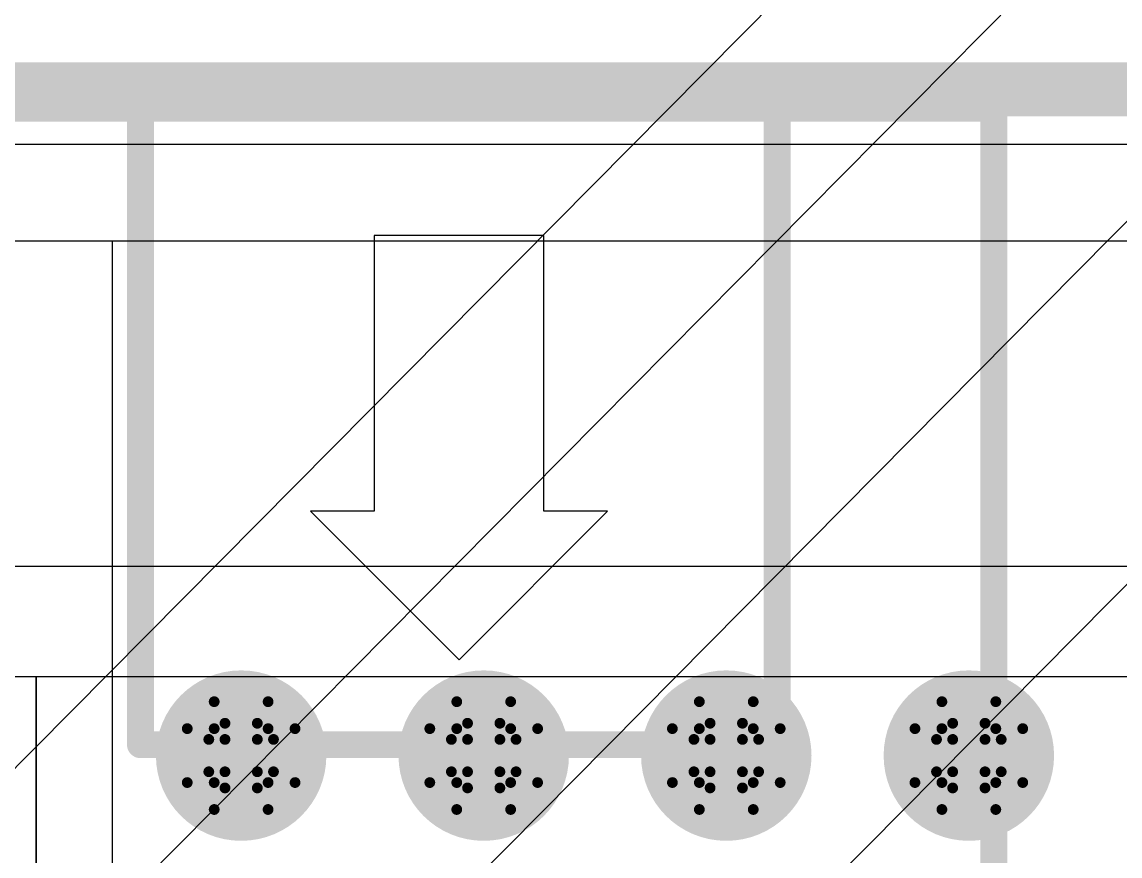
# Model space of a CAD drawing. Header units: inches. Extents: x -4 to 5258, y -4 to 5281.
# Drawn here: x 127.42 to 132.6, y 102.4 to 106.33 of the extents above; entities that cross this region are included whole.
import ezdxf

# ---------------------------------------------------------------- set-up
doc = ezdxf.new("R2010")
doc.units = ezdxf.units.IN
for name, color, linetype in [('Board Outline', 216, 'Continuous'), ('Bottom Layer', 5, 'Continuous'), ('Bottom Solder', 6, 'Continuous'), ('Drill Drawing', 1, 'Continuous'), ('Layer 1', 16, 'Continuous'), ('Layer 2', 76, 'Continuous'), ('Top Layer', 1, 'Continuous'), ('Top Overlay', 2, 'Continuous'), ('Top Solder', 216, 'Continuous'), ('Via Holes', 16, 'Continuous')]:
    doc.layers.add(name, color=color, linetype=linetype)

# ---------------------------------------------------------------- blocks, each defined once
blk = doc.blocks.new('13_WQFN_HR__3_2__31')
at = {"layer": 'Top Solder'}
for p in [(-0.575, 1.8099), (-0.5467, -0.9227), (0.575, 1.81), (1.1783, -0.9227)]:
    blk.add_line(p, (5220.6763, 5271.621), dxfattribs=at)
blk = doc.blocks.new('DB128L_5_08_3P_OG_S_216')
at = {"layer": 'Top Overlay'}
for p, q in [((-5.1, -2.5), (-5.8, -3.2)), ((-4.4, -3.2), (-5.1, -2.5)), ((-5.1, -2.5), (-5.1, -2.5)), ((-5.8, -3.2), (-5.5, -3.2)), ((-5.5, -3.2), (-5.5, -4.5)), ((-4.7, -4.5), (-4.7, -3.2)), ((-4.7, -3.2), (-4.4, -3.2)), ((-5.5, -4.5), (-4.7, -4.5))]:
    blk.add_line(p, q, dxfattribs=at)
for points in [[(-7.62, -5.1, 0.127, 0.127, 0), (-7.62, 5, 0.127, 0.127, 0)], [(-6.5989, -2.1002, 0.127, 0.127, 0), (-6.5989, -5.1003, 0.127, 0.127, 0)], [(-3.5988, -2.1002, 0.127, 0.127, 0), (-6.5989, -2.1002, 0.127, 0.127, 0)], [(-3.5988, -2.1002, 0.127, 0.127, 0), (-3.5988, -5.1003, 0.127, 0.127, 0)], [(7.62, -5.1, 0.127, 0.127, 0), (-7.62, -5.1, 0.127, 0.127, 0)]]:
    blk.add_lwpolyline(points, format="xyseb", dxfattribs=at)
for points in [[(-6.6307, -2.1002, 0.0635, 0.0635, 1), (-6.5672, -2.1002, 0.0635, 0.0635, 1)], [(-6.6307, -2.1002, 0.0635, 0.0635, 1), (-6.5672, -2.1002, 0.0635, 0.0635, 1)], [(-3.6306, -2.1002, 0.0635, 0.0635, 1), (-3.5671, -2.1002, 0.0635, 0.0635, 1)], [(-3.6306, -2.1002, 0.0635, 0.0635, 1), (-3.5671, -2.1002, 0.0635, 0.0635, 1)], [(-7.6517, -5.1, 0.0635, 0.0635, 1), (-7.5883, -5.1, 0.0635, 0.0635, 1)], [(-7.6517, -5.1, 0.0635, 0.0635, 1), (-7.5882, -5.1, 0.0635, 0.0635, 1)], [(-6.6307, -5.1003, 0.0635, 0.0635, 1), (-6.5672, -5.1003, 0.0635, 0.0635, 1)], [(-3.6306, -5.1003, 0.0635, 0.0635, 1), (-3.5671, -5.1003, 0.0635, 0.0635, 1)]]:
    blk.add_lwpolyline(points, format="xyseb", close=True, dxfattribs=at)

msp = doc.modelspace()

# ---------------------------------------------------------------- hatches: boundary and pattern name
at = {"layer": 'Bottom Layer'}
h = msp.add_hatch(color=5, dxfattribs=at)
edge = h.paths.add_edge_path()
edge.add_arc((128.4562, 102.8697), 0.3, 0, 360)
h = msp.add_hatch(color=5, dxfattribs=at)
edge = h.paths.add_edge_path()
edge.add_arc((129.5992, 102.8697), 0.3, 0, 360)
h = msp.add_hatch(color=5, dxfattribs=at)
edge = h.paths.add_edge_path()
edge.add_arc((130.7422, 102.8697), 0.3, 0, 360)
h = msp.add_hatch(color=5, dxfattribs=at)
edge = h.paths.add_edge_path()
edge.add_arc((131.8852, 102.8697), 0.3, 0, 360)
at = {"layer": 'Bottom Solder'}
h = msp.add_hatch(color=6, dxfattribs=at)
edge = h.paths.add_edge_path()
edge.add_arc((128.4562, 102.8697), 0.4016, 0, 360)
h = msp.add_hatch(color=6, dxfattribs=at)
edge = h.paths.add_edge_path()
edge.add_arc((129.5992, 102.8697), 0.4016, 0, 360)
h = msp.add_hatch(color=6, dxfattribs=at)
edge = h.paths.add_edge_path()
edge.add_arc((130.7422, 102.8697), 0.4016, 0, 360)
h = msp.add_hatch(color=6, dxfattribs=at)
edge = h.paths.add_edge_path()
edge.add_arc((131.8852, 102.8697), 0.4016, 0, 360)
at = {"layer": 'Layer 1'}
h = msp.add_hatch(color=16, dxfattribs=at)
edge = h.paths.add_edge_path()
edge.add_arc((128.4562, 102.8697), 0.3, 0, 360)
h = msp.add_hatch(color=16, dxfattribs=at)
edge = h.paths.add_edge_path()
edge.add_arc((129.5992, 102.8697), 0.3, 0, 360)
h = msp.add_hatch(color=16, dxfattribs=at)
edge = h.paths.add_edge_path()
edge.add_arc((130.7422, 102.8697), 0.3, 0, 360)
h = msp.add_hatch(color=16, dxfattribs=at)
edge = h.paths.add_edge_path()
edge.add_arc((131.8852, 102.8697), 0.3, 0, 360)
at = {"layer": 'Layer 2'}
h = msp.add_hatch(color=76, dxfattribs=at)
edge = h.paths.add_edge_path()
edge.add_arc((128.4562, 102.8697), 0.3, 0, 360)
h = msp.add_hatch(color=76, dxfattribs=at)
edge = h.paths.add_edge_path()
edge.add_arc((129.5992, 102.8697), 0.3, 0, 360)
h = msp.add_hatch(color=76, dxfattribs=at)
edge = h.paths.add_edge_path()
edge.add_arc((130.7422, 102.8697), 0.3, 0, 360)
h = msp.add_hatch(color=76, dxfattribs=at)
edge = h.paths.add_edge_path()
edge.add_arc((131.8852, 102.8697), 0.3, 0, 360)
at = {"layer": 'Top Layer'}
h = msp.add_hatch(color=1, dxfattribs=at)
edge = h.paths.add_edge_path()
edge.add_arc((128.4562, 102.8697), 0.3, 0, 360)
h = msp.add_hatch(color=1, dxfattribs=at)
edge = h.paths.add_edge_path()
edge.add_arc((129.5992, 102.8697), 0.3, 0, 360)
h = msp.add_hatch(color=1, dxfattribs=at)
edge = h.paths.add_edge_path()
edge.add_arc((130.7422, 102.8697), 0.3, 0, 360)
h = msp.add_hatch(color=1, dxfattribs=at)
edge = h.paths.add_edge_path()
edge.add_arc((131.8852, 102.8697), 0.3, 0, 360)
at = {"layer": 'Top Solder'}
h = msp.add_hatch(color=216, dxfattribs=at)
edge = h.paths.add_edge_path()
edge.add_arc((128.4562, 102.8697), 0.4016, 0, 360)
h = msp.add_hatch(color=216, dxfattribs=at)
edge = h.paths.add_edge_path()
edge.add_arc((129.5992, 102.8697), 0.4016, 0, 360)
h = msp.add_hatch(color=216, dxfattribs=at)
edge = h.paths.add_edge_path()
edge.add_arc((130.7422, 102.8697), 0.4016, 0, 360)
h = msp.add_hatch(color=216, dxfattribs=at)
edge = h.paths.add_edge_path()
edge.add_arc((131.8852, 102.8697), 0.4016, 0, 360)
at = {"layer": 'Via Holes'}
h = msp.add_hatch(color=7, dxfattribs=at)
edge = h.paths.add_edge_path()
edge.add_arc((128.4562, 102.8697), 0.15, 0, 360)
h = msp.add_hatch(color=7, dxfattribs=at)
edge = h.paths.add_edge_path()
edge.add_arc((129.5992, 102.8697), 0.15, 0, 360)
h = msp.add_hatch(color=7, dxfattribs=at)
edge = h.paths.add_edge_path()
edge.add_arc((130.7422, 102.8697), 0.15, 0, 360)
h = msp.add_hatch(color=7, dxfattribs=at)
edge = h.paths.add_edge_path()
edge.add_arc((131.8852, 102.8697), 0.15, 0, 360)

# ---------------------------------------------------------------- linework, layer by layer
at = {"layer": 'Board Outline'}
msp.add_lwpolyline([(-4.0093, 106.0093, 0.254, 0.254, 0), (145.9907, 106.0093, 0.254, 0.254, 0)], format="xyseb", dxfattribs=at)
at = {"layer": 'Bottom Layer'}
msp.add_line((126.6782, 105.2954), (138.2698, 105.2954), dxfattribs=at)
at = {"layer": 'Drill Drawing'}
for points in [[(128.3292, 102.9967, 0.0508, 0.0508, 0), (128.3292, 103.1237, 0.0508, 0.0508, 0)], [(128.3292, 103.1237, 0.0508, 0.0508, 0), (128.5832, 103.1237, 0.0508, 0.0508, 0)], [(128.5832, 102.9967, 0.0508, 0.0508, 0), (128.5832, 103.1237, 0.0508, 0.0508, 0)], [(129.4722, 102.9967, 0.0508, 0.0508, 0), (129.4722, 103.1237, 0.0508, 0.0508, 0)], [(129.4722, 103.1237, 0.0508, 0.0508, 0), (129.7262, 103.1237, 0.0508, 0.0508, 0)], [(129.7262, 102.9967, 0.0508, 0.0508, 0), (129.7262, 103.1237, 0.0508, 0.0508, 0)], [(130.6152, 102.9967, 0.0508, 0.0508, 0), (130.6152, 103.1237, 0.0508, 0.0508, 0)], [(130.6152, 103.1237, 0.0508, 0.0508, 0), (130.8692, 103.1237, 0.0508, 0.0508, 0)], [(130.8692, 102.9967, 0.0508, 0.0508, 0), (130.8692, 103.1237, 0.0508, 0.0508, 0)], [(131.7582, 102.9967, 0.0508, 0.0508, 0), (131.7582, 103.1237, 0.0508, 0.0508, 0)], [(131.7582, 103.1237, 0.0508, 0.0508, 0), (132.0122, 103.1237, 0.0508, 0.0508, 0)], [(132.0122, 102.9967, 0.0508, 0.0508, 0), (132.0122, 103.1237, 0.0508, 0.0508, 0)], [(128.2022, 102.7427, 0.0508, 0.0508, 0), (128.2022, 102.9967, 0.0508, 0.0508, 0)], [(128.2022, 102.9967, 0.0508, 0.0508, 0), (128.3292, 102.9967, 0.0508, 0.0508, 0)], [(128.38, 102.9459, 0.0508, 0.0508, 0), (128.38, 103.0221, 0.0508, 0.0508, 0)], [(128.38, 103.0221, 0.0508, 0.0508, 0), (128.5324, 103.0221, 0.0508, 0.0508, 0)], [(128.5324, 102.9459, 0.0508, 0.0508, 0), (128.5324, 103.0221, 0.0508, 0.0508, 0)], [(128.5832, 102.9967, 0.0508, 0.0508, 0), (128.7102, 102.9967, 0.0508, 0.0508, 0)], [(128.7102, 102.7427, 0.0508, 0.0508, 0), (128.7102, 102.9967, 0.0508, 0.0508, 0)], [(129.3452, 102.7427, 0.0508, 0.0508, 0), (129.3452, 102.9967, 0.0508, 0.0508, 0)], [(129.3452, 102.9967, 0.0508, 0.0508, 0), (129.4722, 102.9967, 0.0508, 0.0508, 0)], [(129.523, 102.9459, 0.0508, 0.0508, 0), (129.523, 103.0221, 0.0508, 0.0508, 0)], [(129.523, 103.0221, 0.0508, 0.0508, 0), (129.6754, 103.0221, 0.0508, 0.0508, 0)], [(129.6754, 102.9459, 0.0508, 0.0508, 0), (129.6754, 103.0221, 0.0508, 0.0508, 0)], [(129.7262, 102.9967, 0.0508, 0.0508, 0), (129.8532, 102.9967, 0.0508, 0.0508, 0)], [(129.8532, 102.7427, 0.0508, 0.0508, 0), (129.8532, 102.9967, 0.0508, 0.0508, 0)], [(130.4882, 102.7427, 0.0508, 0.0508, 0), (130.4882, 102.9967, 0.0508, 0.0508, 0)], [(130.4882, 102.9967, 0.0508, 0.0508, 0), (130.6152, 102.9967, 0.0508, 0.0508, 0)], [(130.666, 102.9459, 0.0508, 0.0508, 0), (130.666, 103.0221, 0.0508, 0.0508, 0)], [(130.666, 103.0221, 0.0508, 0.0508, 0), (130.8184, 103.0221, 0.0508, 0.0508, 0)], [(130.8184, 102.9459, 0.0508, 0.0508, 0), (130.8184, 103.0221, 0.0508, 0.0508, 0)], [(130.8692, 102.9967, 0.0508, 0.0508, 0), (130.9962, 102.9967, 0.0508, 0.0508, 0)], [(130.9962, 102.7427, 0.0508, 0.0508, 0), (130.9962, 102.9967, 0.0508, 0.0508, 0)], [(131.6312, 102.7427, 0.0508, 0.0508, 0), (131.6312, 102.9967, 0.0508, 0.0508, 0)], [(131.6312, 102.9967, 0.0508, 0.0508, 0), (131.7582, 102.9967, 0.0508, 0.0508, 0)], [(131.809, 102.9459, 0.0508, 0.0508, 0), (131.809, 103.0221, 0.0508, 0.0508, 0)], [(131.809, 103.0221, 0.0508, 0.0508, 0), (131.9614, 103.0221, 0.0508, 0.0508, 0)], [(131.9614, 102.9459, 0.0508, 0.0508, 0), (131.9614, 103.0221, 0.0508, 0.0508, 0)], [(132.0122, 102.9967, 0.0508, 0.0508, 0), (132.1392, 102.9967, 0.0508, 0.0508, 0)], [(132.1392, 102.7427, 0.0508, 0.0508, 0), (132.1392, 102.9967, 0.0508, 0.0508, 0)], [(128.3038, 102.7935, 0.0508, 0.0508, 0), (128.3038, 102.9459, 0.0508, 0.0508, 0)], [(128.3038, 102.9459, 0.0508, 0.0508, 0), (128.38, 102.9459, 0.0508, 0.0508, 0)], [(128.5324, 102.9459, 0.0508, 0.0508, 0), (128.6086, 102.9459, 0.0508, 0.0508, 0)], [(128.6086, 102.7935, 0.0508, 0.0508, 0), (128.6086, 102.9459, 0.0508, 0.0508, 0)], [(129.4468, 102.7935, 0.0508, 0.0508, 0), (129.4468, 102.9459, 0.0508, 0.0508, 0)], [(129.4468, 102.9459, 0.0508, 0.0508, 0), (129.523, 102.9459, 0.0508, 0.0508, 0)], [(129.6754, 102.9459, 0.0508, 0.0508, 0), (129.7516, 102.9459, 0.0508, 0.0508, 0)], [(129.7516, 102.7935, 0.0508, 0.0508, 0), (129.7516, 102.9459, 0.0508, 0.0508, 0)], [(130.5898, 102.7935, 0.0508, 0.0508, 0), (130.5898, 102.9459, 0.0508, 0.0508, 0)], [(130.5898, 102.9459, 0.0508, 0.0508, 0), (130.666, 102.9459, 0.0508, 0.0508, 0)], [(130.8184, 102.9459, 0.0508, 0.0508, 0), (130.8946, 102.9459, 0.0508, 0.0508, 0)], [(130.8946, 102.7935, 0.0508, 0.0508, 0), (130.8946, 102.9459, 0.0508, 0.0508, 0)], [(131.7328, 102.7935, 0.0508, 0.0508, 0), (131.7328, 102.9459, 0.0508, 0.0508, 0)], [(131.7328, 102.9459, 0.0508, 0.0508, 0), (131.809, 102.9459, 0.0508, 0.0508, 0)], [(131.9614, 102.9459, 0.0508, 0.0508, 0), (132.0376, 102.9459, 0.0508, 0.0508, 0)], [(132.0376, 102.7935, 0.0508, 0.0508, 0), (132.0376, 102.9459, 0.0508, 0.0508, 0)], [(128.3038, 102.7935, 0.0508, 0.0508, 0), (128.38, 102.7935, 0.0508, 0.0508, 0)], [(128.38, 102.7173, 0.0508, 0.0508, 0), (128.38, 102.7935, 0.0508, 0.0508, 0)], [(128.5324, 102.7935, 0.0508, 0.0508, 0), (128.6086, 102.7935, 0.0508, 0.0508, 0)], [(128.5324, 102.7173, 0.0508, 0.0508, 0), (128.5324, 102.7935, 0.0508, 0.0508, 0)], [(129.4468, 102.7935, 0.0508, 0.0508, 0), (129.523, 102.7935, 0.0508, 0.0508, 0)], [(129.523, 102.7173, 0.0508, 0.0508, 0), (129.523, 102.7935, 0.0508, 0.0508, 0)], [(129.6754, 102.7935, 0.0508, 0.0508, 0), (129.7516, 102.7935, 0.0508, 0.0508, 0)], [(129.6754, 102.7173, 0.0508, 0.0508, 0), (129.6754, 102.7935, 0.0508, 0.0508, 0)], [(130.5898, 102.7935, 0.0508, 0.0508, 0), (130.666, 102.7935, 0.0508, 0.0508, 0)], [(130.666, 102.7173, 0.0508, 0.0508, 0), (130.666, 102.7935, 0.0508, 0.0508, 0)], [(130.8184, 102.7935, 0.0508, 0.0508, 0), (130.8946, 102.7935, 0.0508, 0.0508, 0)], [(130.8184, 102.7173, 0.0508, 0.0508, 0), (130.8184, 102.7935, 0.0508, 0.0508, 0)], [(131.7328, 102.7935, 0.0508, 0.0508, 0), (131.809, 102.7935, 0.0508, 0.0508, 0)], [(131.809, 102.7173, 0.0508, 0.0508, 0), (131.809, 102.7935, 0.0508, 0.0508, 0)], [(131.9614, 102.7935, 0.0508, 0.0508, 0), (132.0376, 102.7935, 0.0508, 0.0508, 0)], [(131.9614, 102.7173, 0.0508, 0.0508, 0), (131.9614, 102.7935, 0.0508, 0.0508, 0)], [(128.2022, 102.7427, 0.0508, 0.0508, 0), (128.3292, 102.7427, 0.0508, 0.0508, 0)], [(128.3292, 102.6157, 0.0508, 0.0508, 0), (128.3292, 102.7427, 0.0508, 0.0508, 0)], [(128.5832, 102.7427, 0.0508, 0.0508, 0), (128.7102, 102.7427, 0.0508, 0.0508, 0)], [(128.5832, 102.6157, 0.0508, 0.0508, 0), (128.5832, 102.7427, 0.0508, 0.0508, 0)], [(129.3452, 102.7427, 0.0508, 0.0508, 0), (129.4722, 102.7427, 0.0508, 0.0508, 0)], [(129.4722, 102.6157, 0.0508, 0.0508, 0), (129.4722, 102.7427, 0.0508, 0.0508, 0)], [(129.7262, 102.7427, 0.0508, 0.0508, 0), (129.8532, 102.7427, 0.0508, 0.0508, 0)], [(129.7262, 102.6157, 0.0508, 0.0508, 0), (129.7262, 102.7427, 0.0508, 0.0508, 0)], [(130.4882, 102.7427, 0.0508, 0.0508, 0), (130.6152, 102.7427, 0.0508, 0.0508, 0)], [(130.6152, 102.6157, 0.0508, 0.0508, 0), (130.6152, 102.7427, 0.0508, 0.0508, 0)], [(130.8692, 102.7427, 0.0508, 0.0508, 0), (130.9962, 102.7427, 0.0508, 0.0508, 0)], [(130.8692, 102.6157, 0.0508, 0.0508, 0), (130.8692, 102.7427, 0.0508, 0.0508, 0)], [(131.6312, 102.7427, 0.0508, 0.0508, 0), (131.7582, 102.7427, 0.0508, 0.0508, 0)], [(131.7582, 102.6157, 0.0508, 0.0508, 0), (131.7582, 102.7427, 0.0508, 0.0508, 0)], [(132.0122, 102.7427, 0.0508, 0.0508, 0), (132.1392, 102.7427, 0.0508, 0.0508, 0)], [(132.0122, 102.6157, 0.0508, 0.0508, 0), (132.0122, 102.7427, 0.0508, 0.0508, 0)], [(128.38, 102.7173, 0.0508, 0.0508, 0), (128.5324, 102.7173, 0.0508, 0.0508, 0)], [(129.523, 102.7173, 0.0508, 0.0508, 0), (129.6754, 102.7173, 0.0508, 0.0508, 0)], [(130.666, 102.7173, 0.0508, 0.0508, 0), (130.8184, 102.7173, 0.0508, 0.0508, 0)], [(131.809, 102.7173, 0.0508, 0.0508, 0), (131.9614, 102.7173, 0.0508, 0.0508, 0)], [(128.3292, 102.6157, 0.0508, 0.0508, 0), (128.5832, 102.6157, 0.0508, 0.0508, 0)], [(129.4722, 102.6157, 0.0508, 0.0508, 0), (129.7262, 102.6157, 0.0508, 0.0508, 0)], [(130.6152, 102.6157, 0.0508, 0.0508, 0), (130.8692, 102.6157, 0.0508, 0.0508, 0)], [(131.7582, 102.6157, 0.0508, 0.0508, 0), (132.0122, 102.6157, 0.0508, 0.0508, 0)]]:
    msp.add_lwpolyline(points, format="xyseb", dxfattribs=at)
for points in [[(128.3165, 103.1237, 0.0254, 0.0254, 1), (128.3419, 103.1237, 0.0254, 0.0254, 1)], [(128.3165, 103.1237, 0.0254, 0.0254, 1), (128.3419, 103.1237, 0.0254, 0.0254, 1)], [(128.5705, 103.1237, 0.0254, 0.0254, 1), (128.5959, 103.1237, 0.0254, 0.0254, 1)], [(128.5705, 103.1237, 0.0254, 0.0254, 1), (128.5959, 103.1237, 0.0254, 0.0254, 1)], [(129.4595, 103.1237, 0.0254, 0.0254, 1), (129.4849, 103.1237, 0.0254, 0.0254, 1)], [(129.4595, 103.1237, 0.0254, 0.0254, 1), (129.4849, 103.1237, 0.0254, 0.0254, 1)], [(129.7135, 103.1237, 0.0254, 0.0254, 1), (129.7389, 103.1237, 0.0254, 0.0254, 1)], [(129.7135, 103.1237, 0.0254, 0.0254, 1), (129.7389, 103.1237, 0.0254, 0.0254, 1)], [(130.6025, 103.1237, 0.0254, 0.0254, 1), (130.6279, 103.1237, 0.0254, 0.0254, 1)], [(130.6025, 103.1237, 0.0254, 0.0254, 1), (130.6279, 103.1237, 0.0254, 0.0254, 1)], [(130.8565, 103.1237, 0.0254, 0.0254, 1), (130.8819, 103.1237, 0.0254, 0.0254, 1)], [(130.8565, 103.1237, 0.0254, 0.0254, 1), (130.8819, 103.1237, 0.0254, 0.0254, 1)], [(131.7455, 103.1237, 0.0254, 0.0254, 1), (131.7709, 103.1237, 0.0254, 0.0254, 1)], [(131.7455, 103.1237, 0.0254, 0.0254, 1), (131.7709, 103.1237, 0.0254, 0.0254, 1)], [(131.9995, 103.1237, 0.0254, 0.0254, 1), (132.0249, 103.1237, 0.0254, 0.0254, 1)], [(131.9995, 103.1237, 0.0254, 0.0254, 1), (132.0249, 103.1237, 0.0254, 0.0254, 1)], [(128.1895, 102.9967, 0.0254, 0.0254, 1), (128.2149, 102.9967, 0.0254, 0.0254, 1)], [(128.1895, 102.9967, 0.0254, 0.0254, 1), (128.2149, 102.9967, 0.0254, 0.0254, 1)], [(128.3165, 102.9967, 0.0254, 0.0254, 1), (128.3419, 102.9967, 0.0254, 0.0254, 1)], [(128.3165, 102.9967, 0.0254, 0.0254, 1), (128.3419, 102.9967, 0.0254, 0.0254, 1)], [(128.3673, 103.0221, 0.0254, 0.0254, 1), (128.3927, 103.0221, 0.0254, 0.0254, 1)], [(128.3673, 103.0221, 0.0254, 0.0254, 1), (128.3927, 103.0221, 0.0254, 0.0254, 1)], [(128.5197, 103.0221, 0.0254, 0.0254, 1), (128.5451, 103.0221, 0.0254, 0.0254, 1)], [(128.5197, 103.0221, 0.0254, 0.0254, 1), (128.5451, 103.0221, 0.0254, 0.0254, 1)], [(128.5705, 102.9967, 0.0254, 0.0254, 1), (128.5959, 102.9967, 0.0254, 0.0254, 1)], [(128.5705, 102.9967, 0.0254, 0.0254, 1), (128.5959, 102.9967, 0.0254, 0.0254, 1)], [(128.6975, 102.9967, 0.0254, 0.0254, 1), (128.7229, 102.9967, 0.0254, 0.0254, 1)], [(128.6975, 102.9967, 0.0254, 0.0254, 1), (128.7229, 102.9967, 0.0254, 0.0254, 1)], [(129.3325, 102.9967, 0.0254, 0.0254, 1), (129.3579, 102.9967, 0.0254, 0.0254, 1)], [(129.3325, 102.9967, 0.0254, 0.0254, 1), (129.3579, 102.9967, 0.0254, 0.0254, 1)], [(129.4595, 102.9967, 0.0254, 0.0254, 1), (129.4849, 102.9967, 0.0254, 0.0254, 1)], [(129.4595, 102.9967, 0.0254, 0.0254, 1), (129.4849, 102.9967, 0.0254, 0.0254, 1)], [(129.5103, 103.0221, 0.0254, 0.0254, 1), (129.5357, 103.0221, 0.0254, 0.0254, 1)], [(129.5103, 103.0221, 0.0254, 0.0254, 1), (129.5357, 103.0221, 0.0254, 0.0254, 1)], [(129.6627, 103.0221, 0.0254, 0.0254, 1), (129.6881, 103.0221, 0.0254, 0.0254, 1)], [(129.6627, 103.0221, 0.0254, 0.0254, 1), (129.6881, 103.0221, 0.0254, 0.0254, 1)], [(129.7135, 102.9967, 0.0254, 0.0254, 1), (129.7389, 102.9967, 0.0254, 0.0254, 1)], [(129.7135, 102.9967, 0.0254, 0.0254, 1), (129.7389, 102.9967, 0.0254, 0.0254, 1)], [(129.8405, 102.9967, 0.0254, 0.0254, 1), (129.8659, 102.9967, 0.0254, 0.0254, 1)], [(129.8405, 102.9967, 0.0254, 0.0254, 1), (129.8659, 102.9967, 0.0254, 0.0254, 1)], [(130.4755, 102.9967, 0.0254, 0.0254, 1), (130.5009, 102.9967, 0.0254, 0.0254, 1)], [(130.4755, 102.9967, 0.0254, 0.0254, 1), (130.5009, 102.9967, 0.0254, 0.0254, 1)], [(130.6025, 102.9967, 0.0254, 0.0254, 1), (130.6279, 102.9967, 0.0254, 0.0254, 1)], [(130.6025, 102.9967, 0.0254, 0.0254, 1), (130.6279, 102.9967, 0.0254, 0.0254, 1)], [(130.6533, 103.0221, 0.0254, 0.0254, 1), (130.6787, 103.0221, 0.0254, 0.0254, 1)], [(130.6533, 103.0221, 0.0254, 0.0254, 1), (130.6787, 103.0221, 0.0254, 0.0254, 1)], [(130.8057, 103.0221, 0.0254, 0.0254, 1), (130.8311, 103.0221, 0.0254, 0.0254, 1)], [(130.8057, 103.0221, 0.0254, 0.0254, 1), (130.8311, 103.0221, 0.0254, 0.0254, 1)], [(130.8565, 102.9967, 0.0254, 0.0254, 1), (130.8819, 102.9967, 0.0254, 0.0254, 1)], [(130.8565, 102.9967, 0.0254, 0.0254, 1), (130.8819, 102.9967, 0.0254, 0.0254, 1)], [(130.9835, 102.9967, 0.0254, 0.0254, 1), (131.0089, 102.9967, 0.0254, 0.0254, 1)], [(130.9835, 102.9967, 0.0254, 0.0254, 1), (131.0089, 102.9967, 0.0254, 0.0254, 1)], [(131.6185, 102.9967, 0.0254, 0.0254, 1), (131.6439, 102.9967, 0.0254, 0.0254, 1)], [(131.6185, 102.9967, 0.0254, 0.0254, 1), (131.6439, 102.9967, 0.0254, 0.0254, 1)], [(131.7455, 102.9967, 0.0254, 0.0254, 1), (131.7709, 102.9967, 0.0254, 0.0254, 1)], [(131.7455, 102.9967, 0.0254, 0.0254, 1), (131.7709, 102.9967, 0.0254, 0.0254, 1)], [(131.7963, 103.0221, 0.0254, 0.0254, 1), (131.8217, 103.0221, 0.0254, 0.0254, 1)], [(131.7963, 103.0221, 0.0254, 0.0254, 1), (131.8217, 103.0221, 0.0254, 0.0254, 1)], [(131.9487, 103.0221, 0.0254, 0.0254, 1), (131.9741, 103.0221, 0.0254, 0.0254, 1)], [(131.9487, 103.0221, 0.0254, 0.0254, 1), (131.9741, 103.0221, 0.0254, 0.0254, 1)], [(131.9995, 102.9967, 0.0254, 0.0254, 1), (132.0249, 102.9967, 0.0254, 0.0254, 1)], [(131.9995, 102.9967, 0.0254, 0.0254, 1), (132.0249, 102.9967, 0.0254, 0.0254, 1)], [(132.1265, 102.9967, 0.0254, 0.0254, 1), (132.1519, 102.9967, 0.0254, 0.0254, 1)], [(132.1265, 102.9967, 0.0254, 0.0254, 1), (132.1519, 102.9967, 0.0254, 0.0254, 1)], [(128.2911, 102.9459, 0.0254, 0.0254, 1), (128.3165, 102.9459, 0.0254, 0.0254, 1)], [(128.2911, 102.9459, 0.0254, 0.0254, 1), (128.3165, 102.9459, 0.0254, 0.0254, 1)], [(128.3673, 102.9459, 0.0254, 0.0254, 1), (128.3927, 102.9459, 0.0254, 0.0254, 1)], [(128.3673, 102.9459, 0.0254, 0.0254, 1), (128.3927, 102.9459, 0.0254, 0.0254, 1)], [(128.5197, 102.9459, 0.0254, 0.0254, 1), (128.5451, 102.9459, 0.0254, 0.0254, 1)], [(128.5197, 102.9459, 0.0254, 0.0254, 1), (128.5451, 102.9459, 0.0254, 0.0254, 1)], [(128.5959, 102.9459, 0.0254, 0.0254, 1), (128.6213, 102.9459, 0.0254, 0.0254, 1)], [(128.5959, 102.9459, 0.0254, 0.0254, 1), (128.6213, 102.9459, 0.0254, 0.0254, 1)], [(129.4341, 102.9459, 0.0254, 0.0254, 1), (129.4595, 102.9459, 0.0254, 0.0254, 1)], [(129.4341, 102.9459, 0.0254, 0.0254, 1), (129.4595, 102.9459, 0.0254, 0.0254, 1)], [(129.5103, 102.9459, 0.0254, 0.0254, 1), (129.5357, 102.9459, 0.0254, 0.0254, 1)], [(129.5103, 102.9459, 0.0254, 0.0254, 1), (129.5357, 102.9459, 0.0254, 0.0254, 1)], [(129.6627, 102.9459, 0.0254, 0.0254, 1), (129.6881, 102.9459, 0.0254, 0.0254, 1)], [(129.6627, 102.9459, 0.0254, 0.0254, 1), (129.6881, 102.9459, 0.0254, 0.0254, 1)], [(129.7389, 102.9459, 0.0254, 0.0254, 1), (129.7643, 102.9459, 0.0254, 0.0254, 1)], [(129.7389, 102.9459, 0.0254, 0.0254, 1), (129.7643, 102.9459, 0.0254, 0.0254, 1)], [(130.5771, 102.9459, 0.0254, 0.0254, 1), (130.6025, 102.9459, 0.0254, 0.0254, 1)], [(130.5771, 102.9459, 0.0254, 0.0254, 1), (130.6025, 102.9459, 0.0254, 0.0254, 1)], [(130.6533, 102.9459, 0.0254, 0.0254, 1), (130.6787, 102.9459, 0.0254, 0.0254, 1)], [(130.6533, 102.9459, 0.0254, 0.0254, 1), (130.6787, 102.9459, 0.0254, 0.0254, 1)], [(130.8057, 102.9459, 0.0254, 0.0254, 1), (130.8311, 102.9459, 0.0254, 0.0254, 1)], [(130.8057, 102.9459, 0.0254, 0.0254, 1), (130.8311, 102.9459, 0.0254, 0.0254, 1)], [(130.8819, 102.9459, 0.0254, 0.0254, 1), (130.9073, 102.9459, 0.0254, 0.0254, 1)], [(130.8819, 102.9459, 0.0254, 0.0254, 1), (130.9073, 102.9459, 0.0254, 0.0254, 1)], [(131.7201, 102.9459, 0.0254, 0.0254, 1), (131.7455, 102.9459, 0.0254, 0.0254, 1)], [(131.7201, 102.9459, 0.0254, 0.0254, 1), (131.7455, 102.9459, 0.0254, 0.0254, 1)], [(131.7963, 102.9459, 0.0254, 0.0254, 1), (131.8217, 102.9459, 0.0254, 0.0254, 1)], [(131.7963, 102.9459, 0.0254, 0.0254, 1), (131.8217, 102.9459, 0.0254, 0.0254, 1)], [(131.9487, 102.9459, 0.0254, 0.0254, 1), (131.9741, 102.9459, 0.0254, 0.0254, 1)], [(131.9487, 102.9459, 0.0254, 0.0254, 1), (131.9741, 102.9459, 0.0254, 0.0254, 1)], [(132.0249, 102.9459, 0.0254, 0.0254, 1), (132.0503, 102.9459, 0.0254, 0.0254, 1)], [(132.0249, 102.9459, 0.0254, 0.0254, 1), (132.0503, 102.9459, 0.0254, 0.0254, 1)], [(128.2911, 102.7935, 0.0254, 0.0254, 1), (128.3165, 102.7935, 0.0254, 0.0254, 1)], [(128.2911, 102.7935, 0.0254, 0.0254, 1), (128.3165, 102.7935, 0.0254, 0.0254, 1)], [(128.3673, 102.7935, 0.0254, 0.0254, 1), (128.3927, 102.7935, 0.0254, 0.0254, 1)], [(128.3673, 102.7935, 0.0254, 0.0254, 1), (128.3927, 102.7935, 0.0254, 0.0254, 1)], [(128.5197, 102.7935, 0.0254, 0.0254, 1), (128.5451, 102.7935, 0.0254, 0.0254, 1)], [(128.5197, 102.7935, 0.0254, 0.0254, 1), (128.5451, 102.7935, 0.0254, 0.0254, 1)], [(128.5959, 102.7935, 0.0254, 0.0254, 1), (128.6213, 102.7935, 0.0254, 0.0254, 1)], [(128.5959, 102.7935, 0.0254, 0.0254, 1), (128.6213, 102.7935, 0.0254, 0.0254, 1)], [(129.4341, 102.7935, 0.0254, 0.0254, 1), (129.4595, 102.7935, 0.0254, 0.0254, 1)], [(129.4341, 102.7935, 0.0254, 0.0254, 1), (129.4595, 102.7935, 0.0254, 0.0254, 1)], [(129.5103, 102.7935, 0.0254, 0.0254, 1), (129.5357, 102.7935, 0.0254, 0.0254, 1)], [(129.5103, 102.7935, 0.0254, 0.0254, 1), (129.5357, 102.7935, 0.0254, 0.0254, 1)], [(129.6627, 102.7935, 0.0254, 0.0254, 1), (129.6881, 102.7935, 0.0254, 0.0254, 1)], [(129.6627, 102.7935, 0.0254, 0.0254, 1), (129.6881, 102.7935, 0.0254, 0.0254, 1)], [(129.7389, 102.7935, 0.0254, 0.0254, 1), (129.7643, 102.7935, 0.0254, 0.0254, 1)], [(129.7389, 102.7935, 0.0254, 0.0254, 1), (129.7643, 102.7935, 0.0254, 0.0254, 1)], [(130.5771, 102.7935, 0.0254, 0.0254, 1), (130.6025, 102.7935, 0.0254, 0.0254, 1)], [(130.5771, 102.7935, 0.0254, 0.0254, 1), (130.6025, 102.7935, 0.0254, 0.0254, 1)], [(130.6533, 102.7935, 0.0254, 0.0254, 1), (130.6787, 102.7935, 0.0254, 0.0254, 1)], [(130.6533, 102.7935, 0.0254, 0.0254, 1), (130.6787, 102.7935, 0.0254, 0.0254, 1)], [(130.8057, 102.7935, 0.0254, 0.0254, 1), (130.8311, 102.7935, 0.0254, 0.0254, 1)], [(130.8057, 102.7935, 0.0254, 0.0254, 1), (130.8311, 102.7935, 0.0254, 0.0254, 1)], [(130.8819, 102.7935, 0.0254, 0.0254, 1), (130.9073, 102.7935, 0.0254, 0.0254, 1)], [(130.8819, 102.7935, 0.0254, 0.0254, 1), (130.9073, 102.7935, 0.0254, 0.0254, 1)], [(131.7201, 102.7935, 0.0254, 0.0254, 1), (131.7455, 102.7935, 0.0254, 0.0254, 1)], [(131.7201, 102.7935, 0.0254, 0.0254, 1), (131.7455, 102.7935, 0.0254, 0.0254, 1)], [(131.7963, 102.7935, 0.0254, 0.0254, 1), (131.8217, 102.7935, 0.0254, 0.0254, 1)], [(131.7963, 102.7935, 0.0254, 0.0254, 1), (131.8217, 102.7935, 0.0254, 0.0254, 1)], [(131.9487, 102.7935, 0.0254, 0.0254, 1), (131.9741, 102.7935, 0.0254, 0.0254, 1)], [(131.9487, 102.7935, 0.0254, 0.0254, 1), (131.9741, 102.7935, 0.0254, 0.0254, 1)], [(132.0249, 102.7935, 0.0254, 0.0254, 1), (132.0503, 102.7935, 0.0254, 0.0254, 1)], [(132.0249, 102.7935, 0.0254, 0.0254, 1), (132.0503, 102.7935, 0.0254, 0.0254, 1)], [(128.1895, 102.7427, 0.0254, 0.0254, 1), (128.2149, 102.7427, 0.0254, 0.0254, 1)], [(128.1895, 102.7427, 0.0254, 0.0254, 1), (128.2149, 102.7427, 0.0254, 0.0254, 1)], [(128.3165, 102.7427, 0.0254, 0.0254, 1), (128.3419, 102.7427, 0.0254, 0.0254, 1)], [(128.3165, 102.7427, 0.0254, 0.0254, 1), (128.3419, 102.7427, 0.0254, 0.0254, 1)], [(128.5705, 102.7427, 0.0254, 0.0254, 1), (128.5959, 102.7427, 0.0254, 0.0254, 1)], [(128.5705, 102.7427, 0.0254, 0.0254, 1), (128.5959, 102.7427, 0.0254, 0.0254, 1)], [(128.6975, 102.7427, 0.0254, 0.0254, 1), (128.7229, 102.7427, 0.0254, 0.0254, 1)], [(128.6975, 102.7427, 0.0254, 0.0254, 1), (128.7229, 102.7427, 0.0254, 0.0254, 1)], [(129.3325, 102.7427, 0.0254, 0.0254, 1), (129.3579, 102.7427, 0.0254, 0.0254, 1)], [(129.3325, 102.7427, 0.0254, 0.0254, 1), (129.3579, 102.7427, 0.0254, 0.0254, 1)], [(129.4595, 102.7427, 0.0254, 0.0254, 1), (129.4849, 102.7427, 0.0254, 0.0254, 1)], [(129.4595, 102.7427, 0.0254, 0.0254, 1), (129.4849, 102.7427, 0.0254, 0.0254, 1)], [(129.7135, 102.7427, 0.0254, 0.0254, 1), (129.7389, 102.7427, 0.0254, 0.0254, 1)], [(129.7135, 102.7427, 0.0254, 0.0254, 1), (129.7389, 102.7427, 0.0254, 0.0254, 1)], [(129.8405, 102.7427, 0.0254, 0.0254, 1), (129.8659, 102.7427, 0.0254, 0.0254, 1)], [(129.8405, 102.7427, 0.0254, 0.0254, 1), (129.8659, 102.7427, 0.0254, 0.0254, 1)], [(130.4755, 102.7427, 0.0254, 0.0254, 1), (130.5009, 102.7427, 0.0254, 0.0254, 1)], [(130.4755, 102.7427, 0.0254, 0.0254, 1), (130.5009, 102.7427, 0.0254, 0.0254, 1)], [(130.6025, 102.7427, 0.0254, 0.0254, 1), (130.6279, 102.7427, 0.0254, 0.0254, 1)], [(130.6025, 102.7427, 0.0254, 0.0254, 1), (130.6279, 102.7427, 0.0254, 0.0254, 1)], [(130.8565, 102.7427, 0.0254, 0.0254, 1), (130.8819, 102.7427, 0.0254, 0.0254, 1)], [(130.8565, 102.7427, 0.0254, 0.0254, 1), (130.8819, 102.7427, 0.0254, 0.0254, 1)], [(130.9835, 102.7427, 0.0254, 0.0254, 1), (131.0089, 102.7427, 0.0254, 0.0254, 1)], [(130.9835, 102.7427, 0.0254, 0.0254, 1), (131.0089, 102.7427, 0.0254, 0.0254, 1)], [(131.6185, 102.7427, 0.0254, 0.0254, 1), (131.6439, 102.7427, 0.0254, 0.0254, 1)], [(131.6185, 102.7427, 0.0254, 0.0254, 1), (131.6439, 102.7427, 0.0254, 0.0254, 1)], [(131.7455, 102.7427, 0.0254, 0.0254, 1), (131.7709, 102.7427, 0.0254, 0.0254, 1)], [(131.7455, 102.7427, 0.0254, 0.0254, 1), (131.7709, 102.7427, 0.0254, 0.0254, 1)], [(131.9995, 102.7427, 0.0254, 0.0254, 1), (132.0249, 102.7427, 0.0254, 0.0254, 1)], [(131.9995, 102.7427, 0.0254, 0.0254, 1), (132.0249, 102.7427, 0.0254, 0.0254, 1)], [(132.1265, 102.7427, 0.0254, 0.0254, 1), (132.1519, 102.7427, 0.0254, 0.0254, 1)], [(132.1265, 102.7427, 0.0254, 0.0254, 1), (132.1519, 102.7427, 0.0254, 0.0254, 1)], [(128.3673, 102.7173, 0.0254, 0.0254, 1), (128.3927, 102.7173, 0.0254, 0.0254, 1)], [(128.3673, 102.7173, 0.0254, 0.0254, 1), (128.3927, 102.7173, 0.0254, 0.0254, 1)], [(128.5197, 102.7173, 0.0254, 0.0254, 1), (128.5451, 102.7173, 0.0254, 0.0254, 1)], [(128.5197, 102.7173, 0.0254, 0.0254, 1), (128.5451, 102.7173, 0.0254, 0.0254, 1)], [(129.5103, 102.7173, 0.0254, 0.0254, 1), (129.5357, 102.7173, 0.0254, 0.0254, 1)], [(129.5103, 102.7173, 0.0254, 0.0254, 1), (129.5357, 102.7173, 0.0254, 0.0254, 1)], [(129.6627, 102.7173, 0.0254, 0.0254, 1), (129.6881, 102.7173, 0.0254, 0.0254, 1)], [(129.6627, 102.7173, 0.0254, 0.0254, 1), (129.6881, 102.7173, 0.0254, 0.0254, 1)], [(130.6533, 102.7173, 0.0254, 0.0254, 1), (130.6787, 102.7173, 0.0254, 0.0254, 1)], [(130.6533, 102.7173, 0.0254, 0.0254, 1), (130.6787, 102.7173, 0.0254, 0.0254, 1)], [(130.8057, 102.7173, 0.0254, 0.0254, 1), (130.8311, 102.7173, 0.0254, 0.0254, 1)], [(130.8057, 102.7173, 0.0254, 0.0254, 1), (130.8311, 102.7173, 0.0254, 0.0254, 1)], [(131.7963, 102.7173, 0.0254, 0.0254, 1), (131.8217, 102.7173, 0.0254, 0.0254, 1)], [(131.7963, 102.7173, 0.0254, 0.0254, 1), (131.8217, 102.7173, 0.0254, 0.0254, 1)], [(131.9487, 102.7173, 0.0254, 0.0254, 1), (131.9741, 102.7173, 0.0254, 0.0254, 1)], [(131.9487, 102.7173, 0.0254, 0.0254, 1), (131.9741, 102.7173, 0.0254, 0.0254, 1)], [(128.3165, 102.6157, 0.0254, 0.0254, 1), (128.3419, 102.6157, 0.0254, 0.0254, 1)], [(128.3165, 102.6157, 0.0254, 0.0254, 1), (128.3419, 102.6157, 0.0254, 0.0254, 1)], [(128.5705, 102.6157, 0.0254, 0.0254, 1), (128.5959, 102.6157, 0.0254, 0.0254, 1)], [(128.5705, 102.6157, 0.0254, 0.0254, 1), (128.5959, 102.6157, 0.0254, 0.0254, 1)], [(129.4595, 102.6157, 0.0254, 0.0254, 1), (129.4849, 102.6157, 0.0254, 0.0254, 1)], [(129.4595, 102.6157, 0.0254, 0.0254, 1), (129.4849, 102.6157, 0.0254, 0.0254, 1)], [(129.7135, 102.6157, 0.0254, 0.0254, 1), (129.7389, 102.6157, 0.0254, 0.0254, 1)], [(129.7135, 102.6157, 0.0254, 0.0254, 1), (129.7389, 102.6157, 0.0254, 0.0254, 1)], [(130.6025, 102.6157, 0.0254, 0.0254, 1), (130.6279, 102.6157, 0.0254, 0.0254, 1)], [(130.6025, 102.6157, 0.0254, 0.0254, 1), (130.6279, 102.6157, 0.0254, 0.0254, 1)], [(130.8565, 102.6157, 0.0254, 0.0254, 1), (130.8819, 102.6157, 0.0254, 0.0254, 1)], [(130.8565, 102.6157, 0.0254, 0.0254, 1), (130.8819, 102.6157, 0.0254, 0.0254, 1)], [(131.7455, 102.6157, 0.0254, 0.0254, 1), (131.7709, 102.6157, 0.0254, 0.0254, 1)], [(131.7455, 102.6157, 0.0254, 0.0254, 1), (131.7709, 102.6157, 0.0254, 0.0254, 1)], [(131.9995, 102.6157, 0.0254, 0.0254, 1), (132.0249, 102.6157, 0.0254, 0.0254, 1)], [(131.9995, 102.6157, 0.0254, 0.0254, 1), (132.0249, 102.6157, 0.0254, 0.0254, 1)]]:
    msp.add_lwpolyline(points, format="xyseb", close=True, dxfattribs=at)
at = {"layer": 'Layer 1'}
for p, q in [((-3.7504, 105.7504), (145.7317, 105.7504)), ((136.9919, 103.7607), (121.522, 103.7607)), ((121.7365, 103.2427), (127.491, 103.2427)), ((127.491, 92.6636), (127.491, 103.2427)), ((127.491, 103.2427), (136.474, 103.2427)), ((127.491, 103.2427), (127.491, 92.6636))]:
    msp.add_line(p, q, dxfattribs=at)
at = {"layer": 'Top Layer'}
for p, q in [((127.8499, 89.5113), (127.8499, 105.2954)), ((127.8499, 105.2954), (138.2698, 105.2954))]:
    msp.add_line(p, q, dxfattribs=at)

# ---------------------------------------------------------------- block references
msp.add_blockref('13_WQFN_HR__3_2__31', (37.0774, 9.2675))
at = {"rotation": 180}
msp.add_blockref('DB128L_5_08_3P_OG_S_216', (124.3829, 100.8211), dxfattribs=at)

doc.saveas('drawing.dxf')
